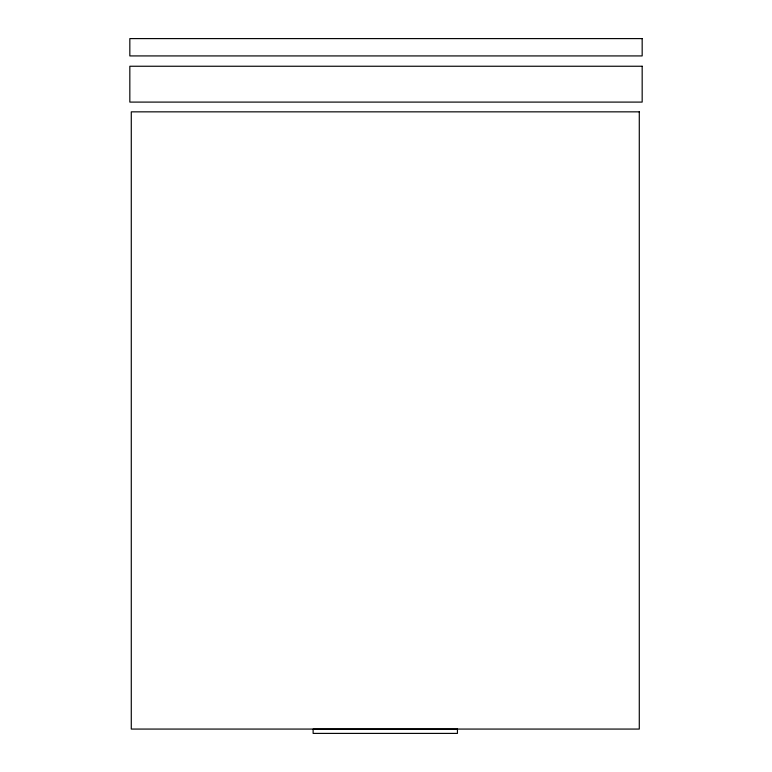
<?xml version="1.0" encoding="UTF-8"?>
<svg xmlns="http://www.w3.org/2000/svg" width="772" height="772" viewBox="0 0 772 772"><rect width="100%" height="100%" fill="white"/><g stroke="black" fill="none" stroke-linecap="round" stroke-linejoin="round"><path stroke-width="1.16" d="M642.169 38.6L129.831 38.6L129.831 55.922L642.169 55.922L642.169 38.6M642.169 66.247L129.831 66.247L129.831 102.097L642.169 102.097L642.169 66.247M639.284 111.844L131.279 111.844L131.279 729.067L639.284 729.067L639.284 111.844M457.439 729.144L313.123 729.144L313.123 733.4L457.439 733.4L457.439 729.144"/></g></svg>
